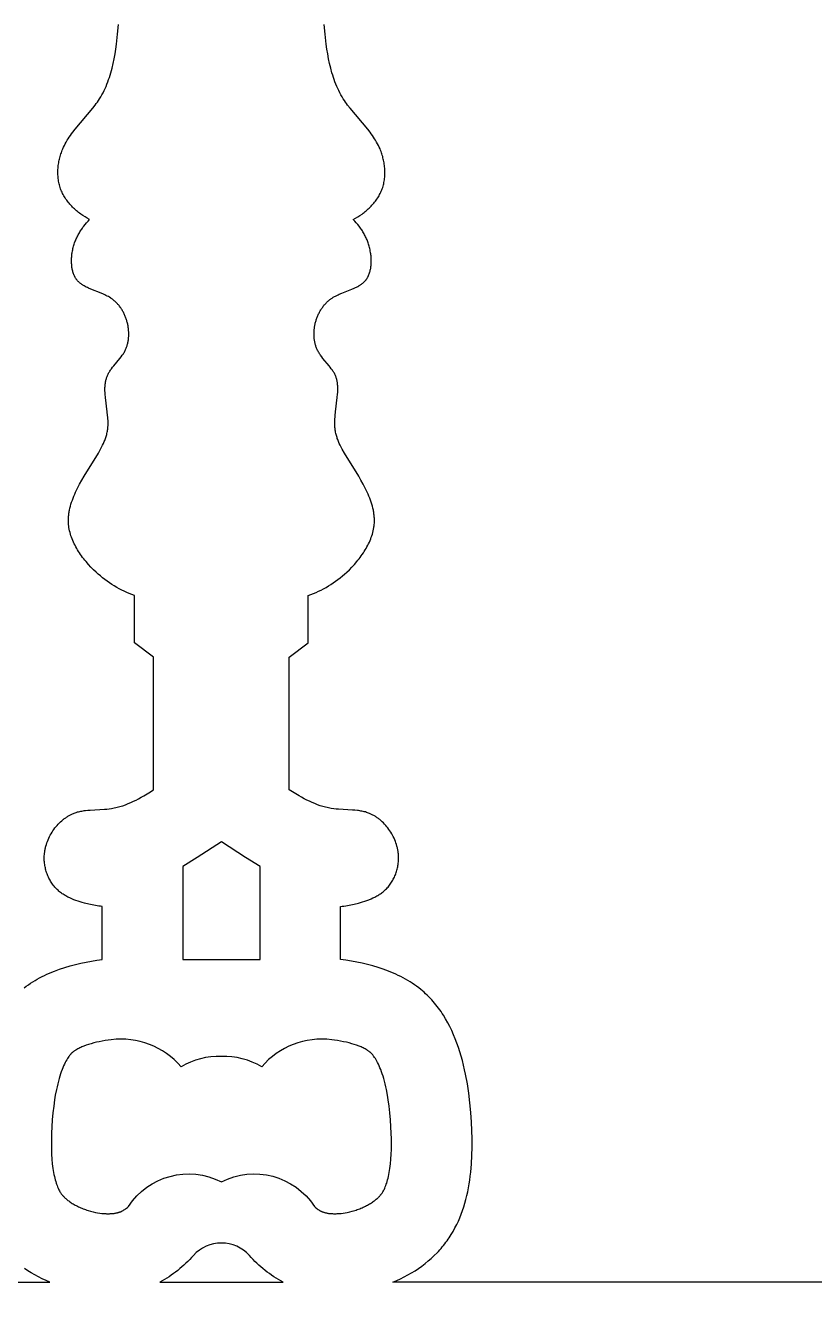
# Model space of a CAD drawing. Extents: x 452 to 1697, y 1442 to 2340.
# Drawn here: x 584.4 to 688.3, y 1539.1 to 1707.4 of the extents above; entities that cross this region are included whole.
import ezdxf

# ---------------------------------------------------------------- set-up
doc = ezdxf.new("R2010")
doc.units = 0
doc.layers.add('LAYER_05', color=1, linetype='CONTINUOUS')

msp = doc.modelspace()

# ---------------------------------------------------------------- linework, layer by layer
at = {"layer": 'LAYER_05'}
for points in [[(584.18, 1580.59), (584.45, 1580.8), (584.74, 1581), (585.02, 1581.19), (585.32, 1581.38), (585.62, 1581.56), (585.92, 1581.74), (586.23, 1581.91), (586.55, 1582.07), (586.86, 1582.23), (587.19, 1582.38), (587.51, 1582.53), (587.84, 1582.67), (588.18, 1582.8), (588.85, 1583.05), (589.54, 1583.28), (590.24, 1583.49), (590.94, 1583.68), (591.64, 1583.84), (592.35, 1583.99), (593.06, 1584.12), (593.77, 1584.22), (594.47, 1584.31), (594.47, 1591.31), (594.25, 1591.34), (594.02, 1591.37), (593.8, 1591.4), (593.58, 1591.44), (593.14, 1591.52), (592.7, 1591.62), (592.13, 1591.76), (591.85, 1591.84), (591.57, 1591.92), (591.29, 1592.01), (591.01, 1592.1), (590.74, 1592.21), (590.47, 1592.32), (590.2, 1592.44), (590.07, 1592.5), (589.94, 1592.56), (589.82, 1592.63), (589.69, 1592.7), (589.57, 1592.77), (589.44, 1592.85), (589.32, 1592.92), (589.21, 1593), (589.09, 1593.09), (588.98, 1593.17), (588.86, 1593.26), (588.75, 1593.35), (588.65, 1593.45), (588.54, 1593.54), (588.43, 1593.65), (588.33, 1593.76), (588.23, 1593.88), (588.13, 1594), (588.03, 1594.12), (587.94, 1594.24), (587.85, 1594.37), (587.76, 1594.5), (587.68, 1594.63), (587.6, 1594.77), (587.53, 1594.91), (587.45, 1595.05), (587.39, 1595.19), (587.32, 1595.34), (587.26, 1595.48), (587.2, 1595.63), (587.15, 1595.78), (587.1, 1595.93), (587.06, 1596.09), (587.02, 1596.24), (586.98, 1596.4), (586.95, 1596.55), (586.92, 1596.71), (586.89, 1596.87), (586.87, 1597.03), (586.86, 1597.19), (586.84, 1597.35), (586.84, 1597.51), (586.83, 1597.67), (586.83, 1597.84), (586.84, 1598), (586.85, 1598.16), (586.86, 1598.27), (586.87, 1598.38), (586.89, 1598.49), (586.9, 1598.6), (586.92, 1598.71), (586.94, 1598.82), (586.96, 1598.93), (586.99, 1599.04), (587.01, 1599.15), (587.04, 1599.26), (587.11, 1599.47), (587.17, 1599.69), (587.25, 1599.9), (587.34, 1600.11), (587.43, 1600.31), (587.52, 1600.52), (587.63, 1600.72), (587.74, 1600.91), (587.86, 1601.1), (587.98, 1601.29), (588.11, 1601.48), (588.24, 1601.66), (588.38, 1601.83), (588.52, 1602), (588.67, 1602.17), (588.83, 1602.33), (588.98, 1602.48), (589.15, 1602.62), (589.23, 1602.7), (589.31, 1602.76), (589.4, 1602.83), (589.48, 1602.9), (589.57, 1602.96), (589.66, 1603.02), (589.75, 1603.09), (589.84, 1603.14), (589.93, 1603.2), (590.02, 1603.26), (590.11, 1603.31), (590.2, 1603.36), (590.3, 1603.41), (590.39, 1603.46), (590.49, 1603.5), (590.58, 1603.54), (590.68, 1603.58), (590.78, 1603.62), (590.92, 1603.68), (591.06, 1603.72), (591.21, 1603.77), (591.36, 1603.81), (591.51, 1603.84), (591.66, 1603.88), (591.81, 1603.9), (591.96, 1603.93), (592.11, 1603.95), (592.26, 1603.97), (592.57, 1604.01), (592.88, 1604.03), (594.77, 1604.14), (595.08, 1604.16), (595.39, 1604.2), (595.7, 1604.24), (595.89, 1604.27), (596.07, 1604.31), (596.26, 1604.35), (596.44, 1604.39), (596.63, 1604.44), (596.81, 1604.49), (596.99, 1604.54), (597.17, 1604.6), (597.53, 1604.73), (597.89, 1604.87), (598.24, 1605.02), (598.58, 1605.18), (598.93, 1605.35), (599.27, 1605.52), (599.61, 1605.71), (599.94, 1605.9), (600.6, 1606.29), (601.24, 1606.7), (601.24, 1624.17), (598.74, 1626.09), (598.74, 1632.31), (598.39, 1632.43), (598.04, 1632.57), (597.7, 1632.72), (597.37, 1632.87), (597.04, 1633.03), (596.71, 1633.2), (596.38, 1633.38), (596.06, 1633.57), (595.75, 1633.76), (595.44, 1633.97), (595.13, 1634.18), (594.83, 1634.41), (594.53, 1634.64), (594.23, 1634.88), (593.94, 1635.13), (593.66, 1635.38), (593.31, 1635.71), (592.98, 1636.05), (592.65, 1636.41), (592.34, 1636.77), (592.19, 1636.96), (592.04, 1637.14), (591.89, 1637.34), (591.75, 1637.53), (591.61, 1637.72), (591.48, 1637.92), (591.35, 1638.12), (591.23, 1638.32), (591.11, 1638.52), (591, 1638.73), (590.89, 1638.93), (590.78, 1639.14), (590.69, 1639.35), (590.59, 1639.56), (590.51, 1639.77), (590.43, 1639.98), (590.36, 1640.19), (590.29, 1640.4), (590.23, 1640.62), (590.18, 1640.83), (590.13, 1641.05), (590.09, 1641.26), (590.08, 1641.37), (590.06, 1641.48), (590.05, 1641.59), (590.04, 1641.69), (590.03, 1641.83), (590.03, 1641.96), (590.02, 1642.09), (590.02, 1642.23), (590.02, 1642.36), (590.03, 1642.49), (590.03, 1642.63), (590.04, 1642.76), (590.06, 1642.89), (590.07, 1643.03), (590.09, 1643.16), (590.11, 1643.29), (590.14, 1643.43), (590.16, 1643.56), (590.22, 1643.83), (590.29, 1644.09), (590.36, 1644.36), (590.44, 1644.63), (590.54, 1644.89), (590.64, 1645.16), (590.74, 1645.42), (590.85, 1645.68), (590.97, 1645.95), (591.22, 1646.47), (591.5, 1647), (591.79, 1647.52), (592.09, 1648.04), (593.97, 1651.09), (594.26, 1651.6), (594.39, 1651.85), (594.52, 1652.11), (594.64, 1652.36), (594.75, 1652.62), (594.81, 1652.75), (594.86, 1652.88), (594.9, 1653.01), (594.95, 1653.15), (594.99, 1653.28), (595.03, 1653.41), (595.07, 1653.55), (595.1, 1653.68), (595.13, 1653.82), (595.15, 1653.96), (595.18, 1654.1), (595.2, 1654.23), (595.21, 1654.34), (595.22, 1654.46), (595.23, 1654.57), (595.24, 1654.68), (595.24, 1654.9), (595.24, 1655.13), (595.24, 1655.36), (595.23, 1655.59), (595.21, 1655.82), (595.19, 1656.06), (595.14, 1656.53), (594.9, 1658.4), (594.86, 1658.85), (594.85, 1659.08), (594.84, 1659.31), (594.84, 1659.53), (594.84, 1659.75), (594.85, 1659.86), (594.85, 1659.96), (594.86, 1660.07), (594.87, 1660.18), (594.89, 1660.28), (594.9, 1660.39), (594.92, 1660.49), (594.94, 1660.6), (594.96, 1660.7), (594.99, 1660.8), (595.02, 1660.9), (595.05, 1661), (595.08, 1661.1), (595.12, 1661.2), (595.15, 1661.29), (595.2, 1661.39), (595.25, 1661.49), (595.3, 1661.6), (595.36, 1661.7), (595.42, 1661.8), (595.49, 1661.9), (595.55, 1662), (595.62, 1662.1), (595.69, 1662.2), (595.84, 1662.39), (596, 1662.58), (596.81, 1663.56), (596.97, 1663.76), (597.11, 1663.97), (597.19, 1664.07), (597.26, 1664.18), (597.32, 1664.29), (597.39, 1664.4), (597.45, 1664.51), (597.51, 1664.62), (597.55, 1664.72), (597.6, 1664.82), (597.64, 1664.93), (597.68, 1665.03), (597.72, 1665.13), (597.75, 1665.24), (597.78, 1665.35), (597.81, 1665.46), (597.84, 1665.57), (597.86, 1665.68), (597.89, 1665.79), (597.91, 1665.9), (597.92, 1666.01), (597.94, 1666.12), (597.95, 1666.24), (597.96, 1666.35), (597.97, 1666.47), (597.97, 1666.58), (597.98, 1666.7), (597.98, 1666.82), (597.97, 1666.93), (597.97, 1667.05), (597.96, 1667.16), (597.95, 1667.28), (597.94, 1667.4), (597.93, 1667.52), (597.91, 1667.63), (597.9, 1667.75), (597.88, 1667.86), (597.86, 1667.98), (597.83, 1668.1), (597.8, 1668.21), (597.78, 1668.33), (597.74, 1668.44), (597.71, 1668.55), (597.68, 1668.67), (597.64, 1668.78), (597.6, 1668.89), (597.56, 1669), (597.52, 1669.11), (597.47, 1669.22), (597.42, 1669.33), (597.37, 1669.43), (597.32, 1669.54), (597.27, 1669.64), (597.21, 1669.75), (597.15, 1669.85), (597.1, 1669.95), (597.03, 1670.05), (596.97, 1670.14), (596.91, 1670.24), (596.84, 1670.33), (596.77, 1670.43), (596.7, 1670.52), (596.63, 1670.61), (596.55, 1670.69), (596.47, 1670.78), (596.4, 1670.86), (596.32, 1670.94), (596.23, 1671.02), (596.15, 1671.1), (596.07, 1671.17), (595.98, 1671.25), (595.89, 1671.32), (595.82, 1671.37), (595.75, 1671.42), (595.67, 1671.47), (595.6, 1671.52), (595.45, 1671.62), (595.29, 1671.71), (595.13, 1671.79), (594.97, 1671.87), (594.81, 1671.95), (594.65, 1672.03), (594.32, 1672.17), (592.99, 1672.69), (592.67, 1672.83), (592.52, 1672.9), (592.37, 1672.97), (592.22, 1673.05), (592.08, 1673.13), (592.01, 1673.17), (591.94, 1673.21), (591.87, 1673.25), (591.81, 1673.3), (591.74, 1673.34), (591.68, 1673.39), (591.61, 1673.44), (591.55, 1673.49), (591.49, 1673.54), (591.43, 1673.59), (591.38, 1673.64), (591.32, 1673.7), (591.27, 1673.75), (591.22, 1673.81), (591.17, 1673.87), (591.12, 1673.93), (591.09, 1673.98), (591.05, 1674.02), (591.02, 1674.07), (590.99, 1674.11), (590.96, 1674.16), (590.93, 1674.21), (590.91, 1674.26), (590.88, 1674.31), (590.85, 1674.36), (590.83, 1674.41), (590.8, 1674.46), (590.78, 1674.51), (590.74, 1674.62), (590.69, 1674.73), (590.66, 1674.84), (590.62, 1674.96), (590.59, 1675.07), (590.56, 1675.19), (590.53, 1675.31), (590.51, 1675.43), (590.49, 1675.55), (590.47, 1675.68), (590.46, 1675.8), (590.45, 1675.93), (590.44, 1676.06), (590.43, 1676.19), (590.43, 1676.32), (590.43, 1676.44), (590.43, 1676.57), (590.44, 1676.7), (590.44, 1676.83), (590.45, 1676.96), (590.46, 1677.09), (590.48, 1677.22), (590.49, 1677.35), (590.51, 1677.48), (590.56, 1677.74), (590.59, 1677.89), (590.62, 1678.04), (590.66, 1678.19), (590.7, 1678.34), (590.74, 1678.49), (590.78, 1678.63), (590.83, 1678.78), (590.88, 1678.92), (590.94, 1679.06), (590.99, 1679.2), (591.05, 1679.34), (591.11, 1679.47), (591.18, 1679.61), (591.24, 1679.74), (591.31, 1679.87), (591.38, 1680), (591.46, 1680.13), (591.53, 1680.25), (591.61, 1680.38), (591.69, 1680.5), (591.77, 1680.62), (591.86, 1680.74), (591.94, 1680.86), (592.03, 1680.98), (592.22, 1681.21), (592.41, 1681.43), (592.61, 1681.65), (592.81, 1681.86), (592.51, 1682.03), (592.22, 1682.21), (591.93, 1682.4), (591.64, 1682.6), (591.5, 1682.7), (591.37, 1682.81), (591.23, 1682.92), (591.09, 1683.03), (590.96, 1683.15), (590.83, 1683.27), (590.7, 1683.39), (590.58, 1683.51), (590.46, 1683.63), (590.34, 1683.76), (590.22, 1683.89), (590.11, 1684.02), (590, 1684.16), (589.89, 1684.29), (589.79, 1684.43), (589.69, 1684.57), (589.59, 1684.72), (589.5, 1684.86), (589.41, 1685.01), (589.33, 1685.16), (589.25, 1685.31), (589.18, 1685.47), (589.11, 1685.62), (589.04, 1685.78), (588.98, 1685.94), (588.93, 1686.1), (588.88, 1686.26), (588.83, 1686.43), (588.79, 1686.59), (588.76, 1686.76), (588.73, 1686.93), (588.7, 1687.09), (588.68, 1687.27), (588.66, 1687.44), (588.65, 1687.61), (588.64, 1687.78), (588.63, 1687.95), (588.63, 1688.13), (588.64, 1688.3), (588.64, 1688.47), (588.65, 1688.65), (588.67, 1688.82), (588.69, 1688.99), (588.71, 1689.17), (588.74, 1689.34), (588.77, 1689.51), (588.81, 1689.68), (588.84, 1689.85), (588.88, 1690.02), (588.93, 1690.19), (588.98, 1690.35), (589.03, 1690.52), (589.09, 1690.68), (589.15, 1690.85), (589.21, 1691.01), (589.27, 1691.17), (589.38, 1691.4), (589.49, 1691.64), (589.61, 1691.87), (589.73, 1692.09), (589.86, 1692.32), (590, 1692.53), (590.14, 1692.75), (590.29, 1692.96), (590.43, 1693.17), (590.59, 1693.38), (590.9, 1693.79), (593.23, 1696.55), (593.54, 1696.95), (593.69, 1697.16), (593.84, 1697.36), (593.98, 1697.57), (594.12, 1697.78), (594.28, 1698.05), (594.44, 1698.32), (594.58, 1698.59), (594.72, 1698.87), (594.86, 1699.15), (594.98, 1699.43), (595.1, 1699.72), (595.22, 1700.01), (595.32, 1700.31), (595.43, 1700.6), (595.52, 1700.9), (595.61, 1701.21), (595.78, 1701.82), (595.93, 1702.44), (596.06, 1703.07), (596.17, 1703.71), (596.27, 1704.35), (596.36, 1704.99), (596.51, 1706.29), (596.64, 1707.59)], [(703.64, 1541.77), (632.79, 1541.77), (633.29, 1541.99), (633.79, 1542.23), (634.28, 1542.48), (634.76, 1542.74), (635.24, 1543.02), (635.7, 1543.3), (636.15, 1543.6), (636.59, 1543.92), (637.02, 1544.24), (637.43, 1544.58), (637.84, 1544.93), (638.22, 1545.29), (638.6, 1545.66), (638.78, 1545.85), (638.96, 1546.04), (639.13, 1546.23), (639.3, 1546.43), (639.47, 1546.63), (639.63, 1546.84), (639.78, 1547.04), (639.93, 1547.24), (640.07, 1547.44), (640.21, 1547.65), (640.35, 1547.85), (640.48, 1548.06), (640.73, 1548.49), (640.97, 1548.93), (641.2, 1549.37), (641.41, 1549.83), (641.61, 1550.29), (641.79, 1550.75), (641.96, 1551.23), (642.12, 1551.71), (642.27, 1552.2), (642.41, 1552.7), (642.53, 1553.2), (642.64, 1553.7), (642.74, 1554.22), (642.83, 1554.73), (642.91, 1555.25), (642.98, 1555.78), (643.05, 1556.31), (643.14, 1557.38), (643.2, 1558.47), (643.23, 1559.57), (643.23, 1560.67), (643.2, 1561.79), (643.14, 1562.9), (643.06, 1564.17), (642.94, 1565.44), (642.79, 1566.7), (642.6, 1567.95), (642.37, 1569.19), (642.24, 1569.8), (642.1, 1570.4), (641.95, 1571), (641.79, 1571.59), (641.62, 1572.17), (641.43, 1572.74), (641.23, 1573.31), (641.01, 1573.87), (640.79, 1574.41), (640.55, 1574.95), (640.29, 1575.48), (640.02, 1575.99), (639.74, 1576.49), (639.44, 1576.98), (639.29, 1577.22), (639.13, 1577.46), (638.96, 1577.69), (638.8, 1577.92), (638.63, 1578.15), (638.45, 1578.37), (638.27, 1578.59), (638.09, 1578.8), (637.9, 1579.01), (637.71, 1579.22), (637.51, 1579.42), (637.31, 1579.62), (637.1, 1579.82), (636.89, 1580.01), (636.68, 1580.19), (636.46, 1580.38), (636.19, 1580.59), (635.91, 1580.8), (635.63, 1581), (635.34, 1581.19), (635.05, 1581.38), (634.75, 1581.56), (634.45, 1581.74), (634.14, 1581.91), (633.82, 1582.07), (633.5, 1582.23), (633.18, 1582.38), (632.85, 1582.53), (632.52, 1582.67), (632.19, 1582.8), (631.51, 1583.05), (630.83, 1583.28), (630.13, 1583.49), (629.43, 1583.68), (628.72, 1583.84), (628.02, 1583.99), (627.31, 1584.12), (626.6, 1584.22), (625.9, 1584.31), (625.9, 1591.31), (626.12, 1591.34), (626.34, 1591.37), (626.57, 1591.4), (626.79, 1591.44), (627.23, 1591.52), (627.67, 1591.62), (628.23, 1591.76), (628.52, 1591.84), (628.8, 1591.92), (629.08, 1592.01), (629.36, 1592.1), (629.63, 1592.21), (629.9, 1592.32), (630.16, 1592.44), (630.29, 1592.5), (630.42, 1592.56), (630.55, 1592.63), (630.68, 1592.7), (630.8, 1592.77), (630.92, 1592.85), (631.04, 1592.92), (631.16, 1593), (631.28, 1593.09), (631.39, 1593.17), (631.5, 1593.26), (631.61, 1593.35), (631.72, 1593.45), (631.82, 1593.54), (631.93, 1593.65), (632.04, 1593.76), (632.14, 1593.88), (632.24, 1594), (632.34, 1594.12), (632.43, 1594.24), (632.52, 1594.37), (632.6, 1594.5), (632.69, 1594.63), (632.77, 1594.77), (632.84, 1594.91), (632.91, 1595.05), (632.98, 1595.19), (633.05, 1595.34), (633.11, 1595.48), (633.16, 1595.63), (633.22, 1595.78), (633.27, 1595.93), (633.31, 1596.09), (633.35, 1596.24), (633.39, 1596.4), (633.42, 1596.55), (633.45, 1596.71), (633.48, 1596.87), (633.5, 1597.03), (633.51, 1597.19), (633.52, 1597.35), (633.53, 1597.51), (633.53, 1597.67), (633.53, 1597.84), (633.53, 1598), (633.52, 1598.16), (633.51, 1598.27), (633.49, 1598.38), (633.48, 1598.49), (633.46, 1598.6), (633.45, 1598.71), (633.43, 1598.82), (633.4, 1598.93), (633.38, 1599.04), (633.35, 1599.15), (633.32, 1599.26), (633.26, 1599.47), (633.19, 1599.69), (633.12, 1599.9), (633.03, 1600.11), (632.94, 1600.31), (632.84, 1600.52), (632.74, 1600.72), (632.63, 1600.91), (632.51, 1601.1), (632.39, 1601.29), (632.26, 1601.48), (632.13, 1601.66), (631.99, 1601.83), (631.84, 1602), (631.7, 1602.17), (631.54, 1602.33), (631.38, 1602.48), (631.22, 1602.62), (631.14, 1602.7), (631.05, 1602.76), (630.97, 1602.83), (630.88, 1602.9), (630.8, 1602.96), (630.71, 1603.02), (630.62, 1603.09), (630.53, 1603.14), (630.44, 1603.2), (630.35, 1603.26), (630.26, 1603.31), (630.16, 1603.36), (630.07, 1603.41), (629.98, 1603.46), (629.88, 1603.5), (629.79, 1603.54), (629.69, 1603.58), (629.59, 1603.62), (629.45, 1603.68), (629.3, 1603.72), (629.16, 1603.77), (629.01, 1603.81), (628.86, 1603.84), (628.71, 1603.88), (628.56, 1603.9), (628.41, 1603.93), (628.26, 1603.95), (628.1, 1603.97), (627.79, 1604.01), (627.48, 1604.03), (625.6, 1604.14), (625.29, 1604.16), (624.98, 1604.2), (624.67, 1604.24), (624.48, 1604.27), (624.29, 1604.31), (624.11, 1604.35), (623.92, 1604.39), (623.74, 1604.44), (623.56, 1604.49), (623.38, 1604.54), (623.2, 1604.6), (622.84, 1604.73), (622.48, 1604.87), (622.13, 1605.02), (621.78, 1605.18), (621.44, 1605.35), (621.1, 1605.52), (620.76, 1605.71), (620.43, 1605.9), (619.77, 1606.29), (619.13, 1606.7), (619.13, 1624.17), (621.63, 1626.09), (621.63, 1632.31), (621.98, 1632.43), (622.32, 1632.57), (622.66, 1632.72), (623, 1632.87), (623.33, 1633.03), (623.66, 1633.2), (623.98, 1633.38), (624.3, 1633.57), (624.62, 1633.76), (624.93, 1633.97), (625.24, 1634.18), (625.54, 1634.41), (625.84, 1634.64), (626.13, 1634.88), (626.42, 1635.13), (626.71, 1635.38), (627.05, 1635.71), (627.39, 1636.05), (627.71, 1636.41), (628.03, 1636.77), (628.18, 1636.96), (628.33, 1637.14), (628.47, 1637.34), (628.62, 1637.53), (628.75, 1637.72), (628.89, 1637.92), (629.01, 1638.12), (629.14, 1638.32), (629.26, 1638.52), (629.37, 1638.73), (629.48, 1638.93), (629.58, 1639.14), (629.68, 1639.35), (629.77, 1639.56), (629.86, 1639.77), (629.94, 1639.98), (630.01, 1640.19), (630.08, 1640.4), (630.14, 1640.62), (630.19, 1640.83), (630.24, 1641.05), (630.27, 1641.26), (630.29, 1641.37), (630.3, 1641.48), (630.32, 1641.59), (630.33, 1641.69), (630.34, 1641.83), (630.34, 1641.96), (630.35, 1642.09), (630.35, 1642.23), (630.35, 1642.36), (630.34, 1642.49), (630.33, 1642.63), (630.32, 1642.76), (630.31, 1642.89), (630.29, 1643.03), (630.28, 1643.16), (630.26, 1643.29), (630.23, 1643.43), (630.21, 1643.56), (630.15, 1643.83), (630.08, 1644.09), (630.01, 1644.36), (629.92, 1644.63), (629.83, 1644.89), (629.73, 1645.16), (629.63, 1645.42), (629.51, 1645.68), (629.4, 1645.95), (629.14, 1646.47), (628.87, 1647), (628.58, 1647.52), (628.28, 1648.04), (626.4, 1651.09), (626.11, 1651.6), (625.97, 1651.85), (625.85, 1652.11), (625.72, 1652.36), (625.61, 1652.62), (625.56, 1652.75), (625.51, 1652.88), (625.46, 1653.01), (625.42, 1653.15), (625.38, 1653.28), (625.34, 1653.41), (625.3, 1653.55), (625.27, 1653.68), (625.24, 1653.82), (625.21, 1653.96), (625.19, 1654.1), (625.17, 1654.23), (625.16, 1654.34), (625.15, 1654.46), (625.14, 1654.57), (625.13, 1654.68), (625.12, 1654.9), (625.12, 1655.13), (625.13, 1655.36), (625.14, 1655.59), (625.16, 1655.82), (625.18, 1656.06), (625.23, 1656.53), (625.46, 1658.4), (625.5, 1658.85), (625.52, 1659.08), (625.53, 1659.31), (625.53, 1659.53), (625.52, 1659.75), (625.52, 1659.86), (625.51, 1659.96), (625.5, 1660.07), (625.49, 1660.18), (625.48, 1660.28), (625.47, 1660.39), (625.45, 1660.49), (625.43, 1660.6), (625.41, 1660.7), (625.38, 1660.8), (625.35, 1660.9), (625.32, 1661), (625.29, 1661.1), (625.25, 1661.2), (625.21, 1661.29), (625.17, 1661.39), (625.12, 1661.49), (625.07, 1661.6), (625.01, 1661.7), (624.95, 1661.8), (624.88, 1661.9), (624.82, 1662), (624.75, 1662.1), (624.67, 1662.2), (624.53, 1662.39), (624.37, 1662.58), (623.56, 1663.56), (623.4, 1663.76), (623.25, 1663.97), (623.18, 1664.07), (623.11, 1664.18), (623.05, 1664.29), (622.98, 1664.4), (622.92, 1664.51), (622.86, 1664.62), (622.81, 1664.72), (622.77, 1664.82), (622.73, 1664.93), (622.69, 1665.03), (622.65, 1665.13), (622.62, 1665.24), (622.58, 1665.35), (622.56, 1665.46), (622.53, 1665.57), (622.5, 1665.68), (622.48, 1665.79), (622.46, 1665.9), (622.44, 1666.01), (622.43, 1666.12), (622.42, 1666.24), (622.41, 1666.35), (622.4, 1666.47), (622.4, 1666.58), (622.39, 1666.7), (622.39, 1666.82), (622.39, 1666.93), (622.4, 1667.05), (622.4, 1667.16), (622.41, 1667.28), (622.42, 1667.4), (622.44, 1667.52), (622.45, 1667.63), (622.47, 1667.75), (622.49, 1667.86), (622.51, 1667.98), (622.54, 1668.1), (622.56, 1668.21), (622.59, 1668.33), (622.62, 1668.44), (622.66, 1668.55), (622.69, 1668.67), (622.73, 1668.78), (622.77, 1668.89), (622.81, 1669), (622.85, 1669.11), (622.9, 1669.22), (622.95, 1669.33), (622.99, 1669.43), (623.05, 1669.54), (623.1, 1669.64), (623.16, 1669.75), (623.21, 1669.85), (623.27, 1669.95), (623.33, 1670.05), (623.4, 1670.14), (623.46, 1670.24), (623.53, 1670.33), (623.6, 1670.43), (623.67, 1670.52), (623.74, 1670.61), (623.82, 1670.69), (623.89, 1670.78), (623.97, 1670.86), (624.05, 1670.94), (624.13, 1671.02), (624.22, 1671.1), (624.3, 1671.17), (624.39, 1671.25), (624.48, 1671.32), (624.55, 1671.37), (624.62, 1671.42), (624.7, 1671.47), (624.77, 1671.52), (624.92, 1671.62), (625.08, 1671.71), (625.23, 1671.79), (625.39, 1671.87), (625.56, 1671.95), (625.72, 1672.03), (626.05, 1672.17), (627.38, 1672.69), (627.69, 1672.83), (627.85, 1672.9), (628, 1672.97), (628.15, 1673.05), (628.29, 1673.13), (628.36, 1673.17), (628.43, 1673.21), (628.5, 1673.25), (628.56, 1673.3), (628.63, 1673.34), (628.69, 1673.39), (628.75, 1673.44), (628.81, 1673.49), (628.87, 1673.54), (628.93, 1673.59), (628.99, 1673.64), (629.04, 1673.7), (629.1, 1673.75), (629.15, 1673.81), (629.2, 1673.87), (629.25, 1673.93), (629.28, 1673.98), (629.31, 1674.02), (629.35, 1674.07), (629.38, 1674.11), (629.41, 1674.16), (629.43, 1674.21), (629.46, 1674.26), (629.49, 1674.31), (629.51, 1674.36), (629.54, 1674.41), (629.56, 1674.46), (629.59, 1674.51), (629.63, 1674.62), (629.67, 1674.73), (629.71, 1674.84), (629.75, 1674.96), (629.78, 1675.07), (629.81, 1675.19), (629.83, 1675.31), (629.86, 1675.43), (629.88, 1675.55), (629.89, 1675.68), (629.91, 1675.8), (629.92, 1675.93), (629.93, 1676.06), (629.93, 1676.19), (629.94, 1676.32), (629.94, 1676.44), (629.93, 1676.57), (629.93, 1676.7), (629.92, 1676.83), (629.91, 1676.96), (629.9, 1677.09), (629.89, 1677.22), (629.87, 1677.35), (629.85, 1677.48), (629.81, 1677.74), (629.78, 1677.89), (629.75, 1678.04), (629.71, 1678.19), (629.67, 1678.34), (629.63, 1678.49), (629.58, 1678.63), (629.54, 1678.78), (629.49, 1678.92), (629.43, 1679.06), (629.38, 1679.2), (629.32, 1679.34), (629.26, 1679.47), (629.19, 1679.61), (629.13, 1679.74), (629.06, 1679.87), (628.99, 1680), (628.91, 1680.13), (628.84, 1680.25), (628.76, 1680.38), (628.68, 1680.5), (628.59, 1680.62), (628.51, 1680.74), (628.42, 1680.86), (628.33, 1680.98), (628.15, 1681.21), (627.96, 1681.43), (627.76, 1681.65), (627.56, 1681.86), (627.85, 1682.03), (628.15, 1682.21), (628.44, 1682.4), (628.72, 1682.6), (628.86, 1682.7), (629, 1682.81), (629.14, 1682.92), (629.27, 1683.03), (629.41, 1683.15), (629.54, 1683.27), (629.66, 1683.39), (629.79, 1683.51), (629.91, 1683.63), (630.03, 1683.76), (630.15, 1683.89), (630.26, 1684.02), (630.37, 1684.16), (630.48, 1684.29), (630.58, 1684.43), (630.68, 1684.57), (630.78, 1684.72), (630.87, 1684.86), (630.96, 1685.01), (631.04, 1685.16), (631.12, 1685.31), (631.19, 1685.47), (631.26, 1685.62), (631.33, 1685.78), (631.39, 1685.94), (631.44, 1686.1), (631.49, 1686.26), (631.53, 1686.43), (631.57, 1686.59), (631.61, 1686.76), (631.64, 1686.93), (631.67, 1687.09), (631.69, 1687.27), (631.71, 1687.44), (631.72, 1687.61), (631.73, 1687.78), (631.73, 1687.95), (631.74, 1688.13), (631.73, 1688.3), (631.72, 1688.47), (631.71, 1688.65), (631.7, 1688.82), (631.68, 1688.99), (631.65, 1689.17), (631.63, 1689.34), (631.6, 1689.51), (631.56, 1689.68), (631.52, 1689.85), (631.48, 1690.02), (631.44, 1690.19), (631.39, 1690.35), (631.34, 1690.52), (631.28, 1690.68), (631.22, 1690.85), (631.16, 1691.01), (631.1, 1691.17), (630.99, 1691.4), (630.88, 1691.64), (630.76, 1691.87), (630.63, 1692.09), (630.5, 1692.32), (630.37, 1692.53), (630.23, 1692.75), (630.08, 1692.96), (629.93, 1693.17), (629.78, 1693.38), (629.46, 1693.79), (627.14, 1696.55), (626.82, 1696.95), (626.67, 1697.16), (626.53, 1697.36), (626.39, 1697.57), (626.25, 1697.78), (626.09, 1698.05), (625.93, 1698.32), (625.78, 1698.59), (625.64, 1698.87), (625.51, 1699.15), (625.38, 1699.43), (625.26, 1699.72), (625.15, 1700.01), (625.04, 1700.31), (624.94, 1700.6), (624.85, 1700.9), (624.75, 1701.21), (624.59, 1701.82), (624.44, 1702.44), (624.31, 1703.07), (624.2, 1703.71), (624.1, 1704.35), (624.01, 1704.99), (623.85, 1706.29), (623.72, 1707.59)]]:
    msp.add_lwpolyline(points, dxfattribs=at)
msp.add_lwpolyline([(607, 1597.76), (605.08, 1596.59), (605.1, 1591.31), (605.1, 1584.31), (615.27, 1584.31), (615.27, 1591.31), (615.28, 1596.59), (613.37, 1597.76), (610.18, 1599.82)], close=True, dxfattribs=at)
for points in [[(610.18, 1555.01, -0.384223), (622.45, 1551.76), (622.57, 1551.65), (622.7, 1551.55), (622.81, 1551.47), (622.93, 1551.38), (623.03, 1551.32), (623.13, 1551.25), (623.21, 1551.21), (623.25, 1551.18), (623.3, 1551.16), (623.33, 1551.14), (623.37, 1551.12), (623.41, 1551.1), (623.46, 1551.08), (623.51, 1551.06), (623.57, 1551.04), (623.63, 1551.02), (623.68, 1551), (623.75, 1550.98), (623.82, 1550.96), (623.9, 1550.94), (623.97, 1550.93), (624.05, 1550.91), (624.14, 1550.89), (624.23, 1550.88), (624.31, 1550.86), (624.41, 1550.85), (624.51, 1550.84), (624.61, 1550.83), (624.72, 1550.82), (624.83, 1550.82), (624.94, 1550.81), (625.17, 1550.81), (625.3, 1550.81), (625.44, 1550.82), (625.7, 1550.83), (625.96, 1550.86), (626.22, 1550.89), (626.5, 1550.93), (626.78, 1550.99), (627.11, 1551.06), (627.43, 1551.14), (627.76, 1551.24), (627.93, 1551.29), (628.09, 1551.35), (628.25, 1551.41), (628.41, 1551.47), (628.56, 1551.53), (628.72, 1551.6), (628.87, 1551.66), (629.02, 1551.73), (629.17, 1551.8), (629.31, 1551.88), (629.45, 1551.95), (629.58, 1552.02), (629.71, 1552.1), (629.85, 1552.18), (629.96, 1552.26), (630.08, 1552.34), (630.2, 1552.42), (630.31, 1552.5), (630.41, 1552.57), (630.51, 1552.65), (630.6, 1552.73), (630.7, 1552.81), (630.78, 1552.88), (630.85, 1552.95), (630.93, 1553.02), (631, 1553.1), (631.06, 1553.16), (631.11, 1553.22), (631.17, 1553.28), (631.22, 1553.35), (631.25, 1553.39), (631.29, 1553.44), (631.35, 1553.52), (631.41, 1553.61), (631.47, 1553.71), (631.53, 1553.83), (631.6, 1553.95), (631.66, 1554.07), (631.71, 1554.19), (631.78, 1554.36), (631.85, 1554.52), (631.91, 1554.69), (631.97, 1554.86), (632.03, 1555.07), (632.09, 1555.29), (632.15, 1555.5), (632.2, 1555.72), (632.25, 1555.98), (632.3, 1556.24), (632.35, 1556.51), (632.39, 1556.77), (632.43, 1557.08), (632.47, 1557.38), (632.52, 1558), (632.57, 1558.68), (632.59, 1559.29), (632.6, 1559.9), (632.59, 1560.67), (632.57, 1561.45), (632.53, 1562.27), (632.47, 1563.2), (632.39, 1564.09), (632.29, 1564.99), (632.17, 1565.84), (632.07, 1566.43), (631.93, 1567.19), (631.85, 1567.56), (631.76, 1567.94), (631.67, 1568.28), (631.58, 1568.62), (631.49, 1568.93), (631.39, 1569.24), (631.29, 1569.53), (631.18, 1569.81), (631.08, 1570.06), (630.98, 1570.31), (630.88, 1570.53), (630.77, 1570.74), (630.67, 1570.93), (630.57, 1571.11), (630.48, 1571.26), (630.38, 1571.41), (630.29, 1571.54), (630.25, 1571.6), (630.2, 1571.66), (630.12, 1571.76), (630.08, 1571.8), (630.04, 1571.85), (630, 1571.89), (629.97, 1571.93), (629.93, 1571.97), (629.89, 1572), (629.86, 1572.03), (629.83, 1572.06), (629.79, 1572.09), (629.76, 1572.12), (629.71, 1572.16), (629.66, 1572.2), (629.59, 1572.25), (629.52, 1572.29), (629.45, 1572.34), (629.38, 1572.38), (629.25, 1572.46), (629.12, 1572.53), (628.98, 1572.6), (628.85, 1572.67), (628.72, 1572.73), (628.59, 1572.79), (628.32, 1572.9), (628.01, 1573.01), (627.7, 1573.12), (627.36, 1573.22), (627.02, 1573.32), (626.65, 1573.41), (626.28, 1573.49), (625.89, 1573.57), (625.5, 1573.64), (625.11, 1573.69), (624.72, 1573.74, 0.251856), (615.5, 1570.19, 0.143661), (610.18, 1571.53, 0.143661), (604.87, 1570.19, 0.251856), (595.65, 1573.74), (595.26, 1573.69), (594.86, 1573.64), (594.48, 1573.57), (594.09, 1573.49), (593.72, 1573.41), (593.35, 1573.32), (593.01, 1573.22), (592.66, 1573.12), (592.35, 1573.01), (592.05, 1572.9), (591.78, 1572.79), (591.65, 1572.73), (591.52, 1572.67), (591.38, 1572.6), (591.25, 1572.53), (591.12, 1572.46), (590.99, 1572.38), (590.91, 1572.34), (590.84, 1572.29), (590.78, 1572.25), (590.71, 1572.2), (590.66, 1572.16), (590.61, 1572.12), (590.58, 1572.09), (590.54, 1572.06), (590.51, 1572.03), (590.48, 1572), (590.44, 1571.97), (590.4, 1571.93), (590.36, 1571.89), (590.33, 1571.85), (590.29, 1571.8), (590.24, 1571.76), (590.17, 1571.66), (590.12, 1571.6), (590.07, 1571.54), (589.99, 1571.41), (589.89, 1571.26), (589.8, 1571.11), (589.69, 1570.93), (589.59, 1570.74), (589.49, 1570.53), (589.39, 1570.31), (589.28, 1570.06), (589.18, 1569.81), (589.08, 1569.53), (588.98, 1569.24), (588.88, 1568.93), (588.79, 1568.62), (588.7, 1568.28), (588.61, 1567.94), (588.52, 1567.56), (588.44, 1567.19), (588.29, 1566.43), (588.2, 1565.84), (588.08, 1564.99), (587.98, 1564.09), (587.9, 1563.2), (587.84, 1562.27), (587.8, 1561.45), (587.78, 1560.67), (587.77, 1559.9), (587.78, 1559.29), (587.8, 1558.68), (587.84, 1558), (587.9, 1557.38), (587.94, 1557.08), (587.98, 1556.77), (588.02, 1556.51), (588.06, 1556.24), (588.11, 1555.98), (588.17, 1555.72), (588.22, 1555.5), (588.28, 1555.29), (588.34, 1555.07), (588.4, 1554.86), (588.46, 1554.69), (588.52, 1554.52), (588.58, 1554.36), (588.65, 1554.19), (588.71, 1554.07), (588.77, 1553.95), (588.83, 1553.83), (588.9, 1553.71), (588.96, 1553.61), (589.02, 1553.52), (589.08, 1553.44), (589.11, 1553.39), (589.15, 1553.35), (589.2, 1553.28), (589.25, 1553.22), (589.31, 1553.16), (589.37, 1553.1), (589.44, 1553.02), (589.52, 1552.95), (589.59, 1552.88), (589.67, 1552.81), (589.76, 1552.73), (589.86, 1552.65), (589.96, 1552.57), (590.06, 1552.5), (590.17, 1552.42), (590.29, 1552.34), (590.4, 1552.26), (590.52, 1552.18), (590.65, 1552.1), (590.79, 1552.02), (590.92, 1551.95), (591.06, 1551.88), (591.2, 1551.8), (591.35, 1551.73), (591.5, 1551.66), (591.65, 1551.6), (591.8, 1551.53), (591.96, 1551.47), (592.12, 1551.41), (592.28, 1551.35), (592.44, 1551.29), (592.61, 1551.24), (592.94, 1551.14), (593.26, 1551.06), (593.58, 1550.99), (593.87, 1550.93), (594.15, 1550.89), (594.41, 1550.86), (594.67, 1550.83), (594.93, 1550.82), (595.06, 1550.81), (595.19, 1550.81), (595.42, 1550.81), (595.54, 1550.82), (595.65, 1550.82), (595.75, 1550.83), (595.85, 1550.84), (595.95, 1550.85), (596.06, 1550.86), (596.14, 1550.88), (596.23, 1550.89), (596.31, 1550.91), (596.4, 1550.93), (596.47, 1550.94), (596.54, 1550.96), (596.61, 1550.98), (596.68, 1551), (596.74, 1551.02), (596.8, 1551.04), (596.85, 1551.06), (596.91, 1551.08), (596.96, 1551.1), (597, 1551.12), (597.04, 1551.14), (597.07, 1551.16), (597.11, 1551.18), (597.16, 1551.21), (597.24, 1551.25), (597.34, 1551.32), (597.44, 1551.38), (597.56, 1551.47), (597.67, 1551.55), (597.8, 1551.65), (597.92, 1551.76, -0.384223)], [(602.06, 1541.77), (618.31, 1541.77, -0.086953), (613.87, 1545.31, 0.444946), (606.5, 1545.31, -0.086953)]]:
    msp.add_lwpolyline(points, format="xyb", close=True, dxfattribs=at)
msp.add_lwpolyline([(1596.7, 1541.77, -0.124869), (552.15, 1541.77), (587.58, 1541.77), (587.07, 1541.99), (586.57, 1542.23), (586.08, 1542.48), (585.6, 1542.74), (585.13, 1543.02), (584.67, 1543.3), (584.22, 1543.6)], format="xyb", dxfattribs=at)

doc.saveas('drawing.dxf')
